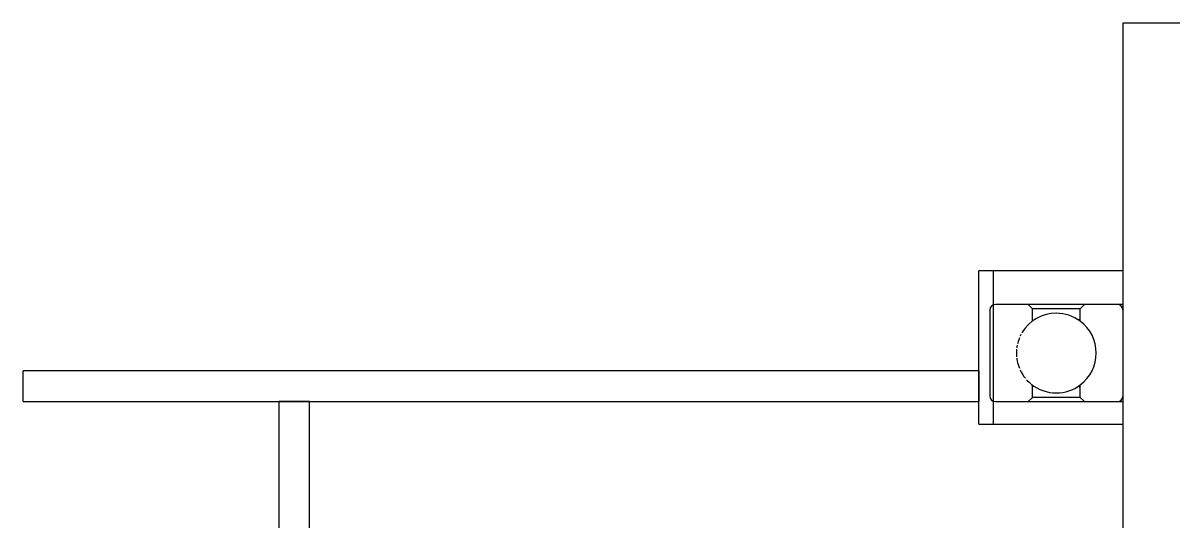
# Model space of a CAD drawing. Extents: x -3282 to 4846, y -1718 to 1845.
# Drawn here: x 4395.7 to 4620.7, y 992.3 to 1089.9 of the extents above; entities that cross this region are included whole.
import ezdxf

# ---------------------------------------------------------------- set-up
doc = ezdxf.new("R2010")
doc.units = 0
doc.layers.get('0').update_dxf_attribs({"linetype": 'CONTINUOUS'})

msp = doc.modelspace()

# ---------------------------------------------------------------- linework, layer by layer
for p, q in [((4610.735918, 1089.891893), (4610.735918, 989.891893)), ((4630.735918, 1089.891893), (4610.735918, 1089.891893)), ((4585.385918, 1041.390978), (4582.585918, 1041.390978)), ((4584.735918, 1033.726559), (4584.735918, 1016.926559)), ((4592.230918, 1034.826559), (4585.835918, 1034.826559)), ((4604.899388, 1034.826559), (4592.230918, 1034.826559)), ((4593.055918, 1034.001559), (4592.230918, 1034.826559)), ((4602.415918, 1034.001559), (4593.055918, 1034.001559)), ((4593.055918, 1031.566559), (4593.055918, 1034.001559)), ((4602.415918, 1034.001559), (4603.240918, 1034.826559)), ((4602.415918, 1031.566559), (4602.415918, 1034.001559)), ((4609.635918, 1034.826559), (4603.240918, 1034.826559)), ((4609.689367, 1034.826559), (4609.635918, 1034.826559)), ((4610.735918, 1034.826559), (4609.635918, 1034.826559)), ((4610.735918, 1033.726559), (4610.735918, 1016.926559)), ((4593.071501, 1031.566559), (4593.055918, 1031.566559)), ((4395.735918, 1015.826559), (4395.735918, 1021.826559)), ((4582.585918, 1021.826559), (4395.735918, 1021.826559)), ((4582.585918, 1021.826559), (4582.585918, 1015.826559)), ((4593.071501, 1019.086559), (4593.055918, 1019.086559)), ((4593.055918, 1016.651559), (4593.055918, 1019.086559)), ((4602.415918, 1016.651559), (4602.415918, 1019.086559)), ((4395.735918, 1015.826559), (4582.585918, 1015.826559)), ((4445.735918, 1015.826559), (4445.735918, 765.826559)), ((4451.735918, 1015.826559), (4445.735918, 1015.826559)), ((4445.735918, 1015.826559), (4445.735918, 765.826559)), ((4451.735918, 765.826559), (4451.735918, 1015.826559)), ((4585.835918, 1015.826559), (4592.230918, 1015.826559)), ((4592.230918, 1015.826559), (4593.055918, 1016.651559)), ((4592.230918, 1015.826559), (4603.240918, 1015.826559)), ((4602.415918, 1016.651559), (4593.055918, 1016.651559)), ((4603.240918, 1015.826559), (4602.415918, 1016.651559)), ((4603.240918, 1015.826559), (4609.635918, 1015.826559)), ((4609.635918, 1015.826559), (4610.735918, 1015.826559)), ((4582.585918, 1011.390978), (4585.385918, 1011.390978))]:
    msp.add_line(p, q)
at = {"color": 1}
for p, q in [((4582.585918, 1011.390978), (4582.585918, 1041.390978)), ((4585.385918, 1041.390978), (4585.385918, 1011.390978)), ((4610.735918, 1041.390978), (4585.385918, 1041.390978)), ((4585.385918, 1011.390978), (4610.735918, 1011.390978))]:
    msp.add_line(p, q, dxfattribs=at)
for centre, radius, start, end in [((4585.835918, 1033.726559), 1.1, 90, 180), ((4597.735918, 1025.326559), 7.8, 90, 149.406632), ((4597.735918, 1025.326559), 7.8, 53.130102, 90), ((4609.635918, 1033.726559), 1.1, 0, 90), ((4606.395652, 1025.326559), 7.8, 120.719398, 123.719372), ((4597.735918, 1025.326559), 7.8, 306.869898, 53.130102), ((4597.735918, 1025.326559), 7.8, 157.564524, 163.125), ((4597.735918, 1025.326559), 7.8, 151.955653, 155.072152), ((4597.735918, 1025.326559), 7.8, 174.391132, 185.608868), ((4597.735918, 1025.326559), 7.8, 168.782263, 172.522236), ((4597.735918, 1025.326559), 7.8, 163.173394, 166.539259), ((4597.735918, 1025.326559), 7.8, 187.477764, 191.217737), ((4597.735918, 1025.326559), 7.8, 191.25, 202.435476), ((4597.735918, 1025.326559), 7.8, 204.927848, 219.262089), ((4597.735918, 1025.326559), 7.8, 221.87905, 230.531974), ((4597.735918, 1025.326559), 7.8, 230.838664, 270), ((4597.735918, 1025.326559), 7.8, 270, 306.869898), ((4606.395652, 1025.326559), 7.8, 236.280628, 239.280602), ((4585.835918, 1016.926559), 1.1, 180, 270), ((4609.635918, 1016.926559), 1.1, 270, 0)]:
    msp.add_arc(centre, radius, start, end)

doc.saveas('drawing.dxf')
